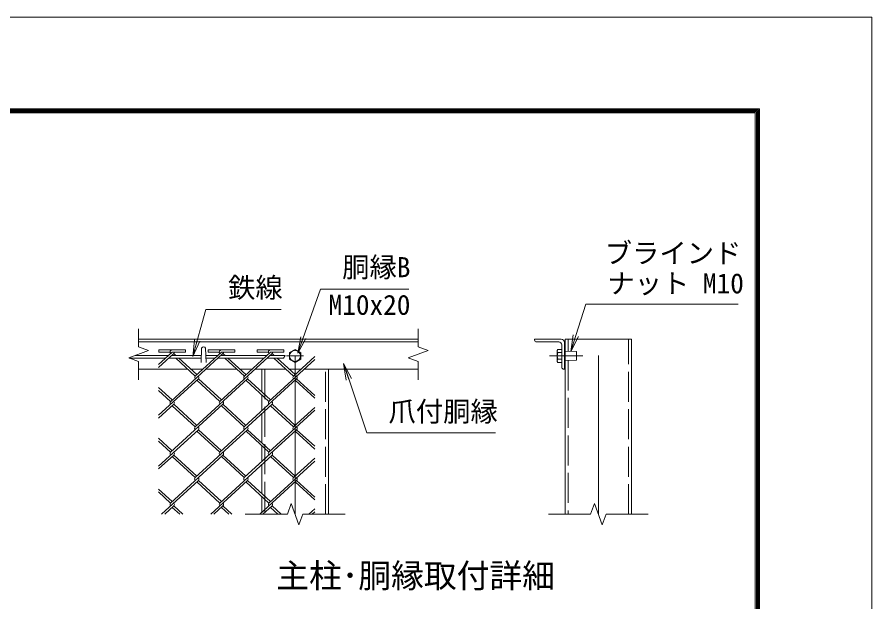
# Model space of a CAD drawing. Units: millimetres at full size; details may follow other scales. Extents: x -10500 to 10500, y -7425 to 7425.
# Drawn here: x 5368 to 10500, y 3915 to 7425 of the extents above; entities that cross this region are included whole.
import ezdxf
from ezdxf.enums import TextEntityAlignment as Align

# ---------------------------------------------------------------- set-up
doc = ezdxf.new("R2010")
doc.units = ezdxf.units.MM
doc.header["$LTSCALE"] = 30
doc.linetypes.add('DASHED', pattern=[7.5, 6, -1.5])
doc.linetypes.add('USER1', pattern=[50.8, 31.75, -6.35, 6.35, -6.35])
for name, color, linetype, lineweight in [('0-0_D-STR1', 1, 'Continuous', 18), ('0-1_0', 7, 'Continuous', 18), ('0-2_D-BMK', 2, 'USER1', 13), ('0-3_D-STR3', 3, 'Continuous', 13), ('0-7_D-STR-DIM', 7, 'Continuous', 13), ('0-9_D-STR-TXT', 7, 'Continuous', 13), ('0-A_D-STR2', 7, 'Continuous', 13), ('0-B_D-TTL-TXT', 7, 'Continuous', 13), ('0-C_D-TTL', 7, 'Continuous', 18)]:
    doc.layers.add(name, color=color, linetype=linetype, lineweight=lineweight)
doc.styles.add('ＭＳ ゴシック', font='')
doc.styles.get('ＭＳ ゴシック').set_extended_font_data('MS Gothic')

# ---------------------------------------------------------------- blocks, each defined once
blk = doc.blocks.new('_Open')
at = {"layer": '0-1_0'}
blk.add_line((-30, 5), (0, 0), dxfattribs=at)
blk.add_lwpolyline([(-30, -5), (0, 0), (-30, 0)], dxfattribs=at)

msp = doc.modelspace()

# ---------------------------------------------------------------- linework, layer by layer
at = {"layer": '0-0_D-STR1'}
for p, q in [((6097.4, 5491.34), (7775.65, 5491.34)), ((6097.4, 5475.34), (7775.65, 5475.34)), ((8474.24, 5491.34), (8474.24, 5487.34)), ((8474.24, 5491.34), (8634.24, 5491.34)), ((8486.24, 5475.34), (8620.24, 5475.34)), ((8638.24, 5457.34), (8638.24, 5323.34)), ((8654.24, 5471.34), (8654.24, 5311.34)), ((9057.44, 4441.34), (9057.44, 5491.34)), ((6475.4, 5438.83), (6472.4, 5352.83)), ((6499.4, 5438.83), (6502.4, 5352.83)), ((6097.4, 5311.34), (6392.87, 5311.34)), ((6411.81, 5311.34), (6481.6, 5311.34)), ((6500.54, 5311.34), (6687.78, 5311.34)), ((6706.73, 5311.34), (6776.51, 5311.34)), ((6794.98, 5311.34), (6982.69, 5311.34)), ((6836.53, 5311.34), (6836.53, 5174.88)), ((7001.64, 5311.34), (7071.42, 5311.34)), ((7089.89, 5311.34), (7775.65, 5311.34)), ((7236.53, 4441.34), (7236.53, 5311.34)), ((8650.24, 5311.34), (8654.24, 5311.34)), ((6836.53, 5157.52), (6836.53, 5061.61)), ((6836.53, 5044.25), (6836.53, 4869.92)), ((6836.53, 4852.56), (6836.53, 4756.65)), ((6836.53, 4739.29), (6836.53, 4565.16)), ((6836.53, 4547.8), (6836.53, 4451.9))]:
    msp.add_line(p, q, dxfattribs=at)
at = {"layer": '0-0_D-STR1', "linetype": 'DASHED'}
for p, q in [((8675.44, 5491.34), (8675.44, 5418.81)), ((9039.44, 4441.34), (9039.44, 5491.34)), ((8675.44, 5363.87), (8675.44, 4441.34)), ((6854.53, 5311.34), (6854.53, 4441.34)), ((7218.53, 4441.34), (7218.53, 5311.34))]:
    msp.add_line(p, q, dxfattribs=at)
at = {"layer": '0-0_D-STR1'}
msp.add_lwpolyline([(9057.44, 5491.34), (8657.44, 5491.34), (8657.44, 4441.34)], dxfattribs=at)
for centre, radius, start, end in [((6487.4, 5433.83), 13, 22.61986, 157.38014), ((8486.24, 5487.34), 12, 180, 270), ((8620.24, 5457.34), 18, 0, 90), ((8634.24, 5471.34), 20, 0, 90), ((8650.24, 5323.34), 12, 180, 270)]:
    msp.add_arc(centre, radius, start, end, dxfattribs=at)
at = {"layer": '0-2_D-BMK'}
for p, q in [((7036.53, 4441.34), (7036.53, 5561.34)), ((8857.44, 4441.34), (8857.44, 5561.34)), ((7087.53, 5391.34), (6985.53, 5391.34)), ((8765.04, 5391.34), (8565.04, 5391.34))]:
    msp.add_line(p, q, dxfattribs=at)
at = {"layer": '0-3_D-STR3'}
for p, q in [((6277.48, 5394.34), (6078.17, 5394.34)), ((6473.85, 5394.34), (6296.43, 5394.34)), ((6572.4, 5394.34), (6500.95, 5394.34)), ((6867.31, 5394.34), (6591.34, 5394.34)), ((6976.97, 5394.34), (6885.78, 5394.34)), ((8610.24, 5424.34), (8613.85, 5430.6)), ((8610.24, 5424.34), (8610.24, 5358.34)), ((8613.85, 5430.6), (8638.24, 5430.6)), ((8613.85, 5410.97), (8638.24, 5410.97)), ((8638.24, 5430.6), (8638.24, 5352.08)), ((8654.24, 5363.34), (8654.24, 5419.34)), ((8725.44, 5365.34), (8725.44, 5417.34)), ((6260.02, 5378.34), (6040.78, 5378.34)), ((6473.29, 5378.34), (6278.97, 5378.34)), ((6554.93, 5378.34), (6501.51, 5378.34)), ((6849.85, 5378.34), (6573.88, 5378.34)), ((6967.73, 5378.34), (6868.32, 5378.34)), ((7036.53, 5352.08), (7002.53, 5371.71)), ((7070.53, 5371.71), (7036.53, 5352.08)), ((8610.24, 5358.34), (8613.85, 5352.08)), ((8613.85, 5371.71), (8638.24, 5371.71)), ((8613.85, 5352.08), (8638.24, 5352.08)), ((8725.44, 5365.34), (8657.44, 5363.34))]:
    msp.add_line(p, q, dxfattribs=at)
for points in [[(7002.53, 5371.71), (7002.53, 5410.97), (7036.53, 5430.6)], [(7036.53, 5430.6), (7070.53, 5410.97), (7070.53, 5371.71)], [(8657.44, 5363.34), (8657.44, 5419.34), (8725.44, 5417.34)]]:
    msp.add_lwpolyline(points, dxfattribs=at)
msp.add_circle((7036.53, 5391.34), 33, dxfattribs=at)
for centre, radius, start, end in [((8628.19, 5420.78), 17.38, 145.61575, 214.38425), ((8675.78, 5391.34), 64.96, 162.41205, 197.58795), ((8655.84, 5419.34), 1.6, 0, 180), ((8628.19, 5361.89), 17.38, 145.61575, 214.38425), ((8655.84, 5363.34), 1.6, 180, 0)]:
    msp.add_arc(centre, radius, start, end, dxfattribs=at)
at = {"layer": '0-7_D-STR-DIM'}
for p, q in [((6097.4, 5554.34), (6097.4, 5444.95)), ((7775.65, 5554.34), (7775.65, 5444.95)), ((6097.4, 5444.95), (6157.31, 5423.14)), ((7775.65, 5444.95), (7835.56, 5423.14)), ((6157.31, 5423.14), (6037.5, 5379.54)), ((6976.97, 5394.34), (6967.73, 5378.34)), ((7835.56, 5423.14), (7715.75, 5379.54)), ((6037.5, 5379.54), (6097.4, 5357.73)), ((6097.4, 5357.73), (6097.4, 5248.34)), ((7715.75, 5379.54), (7775.65, 5357.73)), ((7775.65, 5357.73), (7775.65, 5248.34)), ((7013.44, 4504.77), (6990.35, 4441.34)), ((7059.61, 4377.91), (7013.44, 4504.77)), ((8834.35, 4504.77), (8811.26, 4441.34)), ((8880.52, 4377.91), (8834.35, 4504.77)), ((6736.53, 4441.34), (6990.35, 4441.34)), ((7082.7, 4441.34), (7059.61, 4377.91)), ((7082.7, 4441.34), (7336.53, 4441.34)), ((8557.44, 4441.34), (8811.26, 4441.34)), ((8903.61, 4441.34), (8880.52, 4377.91)), ((8903.61, 4441.34), (9157.44, 4441.34))]:
    msp.add_line(p, q, dxfattribs=at)
at = {"layer": '0-9_D-STR-TXT'}
for points in [[(7719.76, 5792.88), (7188.27, 5792.88), (7053.74, 5408.88)], [(9697.78, 5701.92), (8783.03, 5701.92), (8692.05, 5420.24)], [(6952.26, 5669.23), (6500.07, 5669.23), (6423.49, 5389.16)], [(8240.18, 4930.42), (7467.57, 4930.42), (7328.7, 5343.37)]]:
    msp.add_lwpolyline(points, dxfattribs=at)
at = {"layer": '0-A_D-STR2'}
for p, q in [((6299.25, 5414.49), (6217.4, 5339.48)), ((6308.72, 5405.81), (6217.4, 5322.12)), ((6219.25, 5427.29), (6379.25, 5427.29)), ((6219.25, 5414.49), (6219.25, 5427.29)), ((6219.25, 5414.49), (6286.4, 5414.49)), ((6603.63, 5405.81), (6289.8, 5118.23)), ((6299.25, 5414.49), (6379.25, 5414.49)), ((6302.29, 5394.34), (6299.25, 5397.12)), ((6321.24, 5394.34), (6308.72, 5405.81)), ((6379.25, 5414.49), (6379.25, 5427.29)), ((6594.16, 5414.49), (6437.23, 5270.69)), ((6514.16, 5427.29), (6674.16, 5427.29)), ((6514.16, 5414.49), (6514.16, 5427.29)), ((6514.16, 5414.49), (6581.31, 5414.49)), ((6898.31, 5406.02), (6584.47, 5118.45)), ((6597.2, 5394.34), (6594.16, 5397.12)), ((6616.15, 5394.34), (6603.63, 5405.81)), ((6889.07, 5414.49), (6732.14, 5270.69)), ((6809.07, 5427.29), (6969.07, 5427.29)), ((6809.07, 5414.49), (6809.07, 5427.29)), ((6809.07, 5414.49), (6876.22, 5414.49)), ((6892.11, 5394.34), (6888.84, 5397.34)), ((6889.07, 5414.49), (6969.07, 5414.49)), ((6911.06, 5394.34), (6898.31, 5406.02)), ((6969.07, 5414.49), (6969.07, 5427.29)), ((6437.23, 5270.69), (6319.75, 5378.34)), ((6446.71, 5279.37), (6338.7, 5378.34)), ((6732.14, 5270.69), (6614.66, 5378.34)), ((6741.62, 5279.37), (6633.61, 5378.34)), ((7154.24, 5370.31), (6879.39, 5118.45)), ((7027.05, 5270.69), (6909.57, 5378.34)), ((7036.53, 5279.37), (6928.52, 5378.34)), ((7154.24, 5387.24), (7027.05, 5270.69)), ((6455.97, 5253.56), (6217.4, 5034.96)), ((6750.85, 5253.54), (6437.02, 4965.97)), ((6584.47, 5118.45), (6446.49, 5244.88)), ((6593.95, 5127.13), (6455.97, 5253.56)), ((7045.76, 5253.54), (6731.93, 4965.97)), ((6879.39, 5118.45), (6741.4, 5244.88)), ((6888.86, 5127.13), (6750.88, 5253.56)), ((7154.24, 5136.78), (7036.29, 5244.86)), ((7154.24, 5154.14), (7045.76, 5253.54)), ((6299.04, 5127.13), (6217.4, 5201.93)), ((6289.56, 5118.45), (6217.4, 5184.57)), ((6308.51, 5101.09), (6217.4, 5017.6)), ((6603.42, 5101.09), (6289.56, 4813.49)), ((6437.02, 4965.97), (6299.04, 5092.41)), ((6446.49, 4974.65), (6308.51, 5101.09)), ((6898.33, 5101.09), (6584.47, 4813.49)), ((6731.93, 4965.97), (6593.95, 5092.41)), ((6741.4, 4974.65), (6603.42, 5101.09)), ((7026.84, 4965.97), (6888.86, 5092.41)), ((7036.31, 4974.65), (6898.33, 5101.09)), ((7154.24, 5082.71), (7026.84, 4965.97)), ((7154.24, 5065.35), (6879.39, 4813.49)), ((6455.97, 4948.61), (6217.4, 4730)), ((6750.88, 4948.61), (6437.02, 4661.01)), ((6584.47, 4813.49), (6446.49, 4939.93)), ((6593.95, 4822.17), (6455.97, 4948.61)), ((7045.79, 4948.61), (6731.93, 4661.01)), ((6879.39, 4813.49), (6742.23, 4939.17)), ((6888.86, 4822.17), (6750.88, 4948.61)), ((7154.24, 4831.86), (7036.31, 4939.93)), ((7154.24, 4849.22), (7045.79, 4948.61)), ((6299.04, 4822.17), (6217.4, 4896.97)), ((6289.56, 4813.49), (6217.4, 4879.61)), ((6308.51, 4796.13), (6217.4, 4712.64)), ((6603.42, 4796.13), (6289.56, 4508.53)), ((6437.02, 4661.01), (6299.04, 4787.45)), ((6446.49, 4669.69), (6308.51, 4796.13)), ((6898.33, 4796.13), (6584.47, 4508.53)), ((6731.93, 4661.01), (6593.95, 4787.45)), ((6741.4, 4669.69), (6603.42, 4796.13)), ((7026.84, 4661.01), (6888.86, 4787.45)), ((7036.31, 4669.69), (6898.33, 4796.13)), ((7154.24, 4777.75), (7026.84, 4661.01)), ((7154.24, 4760.39), (6879.39, 4508.53)), ((6455.97, 4643.65), (6235.18, 4441.34)), ((6584.47, 4508.53), (6446.49, 4634.97)), ((6593.95, 4517.21), (6455.97, 4643.65)), ((6750.88, 4643.65), (6530.1, 4441.34)), ((6879.39, 4508.53), (6741.4, 4634.97)), ((6888.86, 4517.21), (6750.88, 4643.65)), ((7045.79, 4643.65), (6825.01, 4441.34)), ((7154.24, 4526.9), (7036.31, 4634.97)), ((7154.24, 4544.27), (7045.79, 4643.65)), ((6299.04, 4517.21), (6217.4, 4592.02)), ((6289.56, 4508.53), (6217.4, 4574.66)), ((6308.51, 4491.17), (6254.13, 4441.34)), ((6343.94, 4441.34), (6299.04, 4482.49)), ((6362.89, 4441.34), (6308.51, 4491.17)), ((6603.42, 4491.17), (6549.04, 4441.34)), ((6638.85, 4441.34), (6593.95, 4482.49)), ((6657.8, 4441.34), (6603.42, 4491.17)), ((6898.33, 4491.17), (6843.95, 4441.34)), ((6933.76, 4441.34), (6888.86, 4482.49)), ((6952.71, 4441.34), (6898.33, 4491.17)), ((7154.24, 4472.79), (7119.92, 4441.34)), ((7154.24, 4455.43), (7138.86, 4441.34))]:
    msp.add_line(p, q, dxfattribs=at)
msp.add_lwpolyline([(6594.16, 5414.49), (6674.16, 5414.49), (6674.16, 5427.29)], dxfattribs=at)
for centre, start, end in [((6299.25, 5414.49), 95, 222.5), ((6299.25, 5414.49), 317.5, 0), ((6594.16, 5414.49), 95, 222.5), ((6594.16, 5414.49), 317.5, 0), ((6889.07, 5414.49), 85, 222.5), ((6889.07, 5414.49), 317.5, 0), ((6446.71, 5262.01), 137.5, 222.5), ((6446.71, 5262.01), 317.5, 42.5), ((6741.62, 5262.01), 137.5, 222.5), ((6741.62, 5262.01), 317.5, 42.5), ((7036.53, 5262.01), 137.5, 222.5), ((7036.53, 5262.01), 317.5, 42.5), ((6299.25, 5109.53), 137.5, 222.5), ((6299.25, 5109.53), 317.5, 42.5), ((6594.16, 5109.53), 137.5, 222.5), ((6594.16, 5109.53), 317.5, 42.5), ((6889.07, 5109.53), 137.5, 222.5), ((6889.07, 5109.53), 317.5, 42.5), ((6446.49, 4957.29), 137.5, 222.5), ((6446.49, 4957.29), 317.5, 42.5), ((6741.4, 4957.29), 137.5, 222.5), ((6741.4, 4957.29), 317.5, 42.5), ((7036.53, 4957.05), 137.5, 222.5), ((7036.53, 4957.05), 317.5, 42.5), ((6299.01, 4804.79), 137.5, 222.5), ((6299.01, 4804.79), 317.5, 42.5), ((6593.92, 4804.79), 137.5, 222.5), ((6593.92, 4804.79), 317.5, 42.5), ((6888.84, 4804.79), 137.5, 222.5), ((6888.84, 4804.79), 317.5, 42.5), ((6446.49, 4652.33), 137.5, 222.5), ((6446.49, 4652.33), 317.5, 42.5), ((6741.4, 4652.33), 137.5, 222.5), ((6741.4, 4652.33), 317.5, 42.5), ((7036.53, 4652.09), 137.5, 222.5), ((7036.53, 4652.09), 317.5, 42.5), ((6299.01, 4499.83), 137.5, 222.5), ((6299.01, 4499.83), 317.5, 42.5), ((6594.18, 4499.63), 137.5, 222.5), ((6594.18, 4499.63), 317.5, 42.5), ((6889.1, 4499.63), 137.5, 222.5), ((6889.1, 4499.63), 317.5, 42.5)]:
    msp.add_arc(centre, 12.85, start, end, dxfattribs=at)
at = {"layer": '0-C_D-TTL', "color": 2}
msp.add_lwpolyline([(-10500, 7425), (10500, 7425), (10500, -7425), (-10500, -7425)], close=True, dxfattribs=at)
at = {"layer": '0-C_D-TTL'}
for points in [[(-9825, 6875), (9825, 6875), (9825, -6875), (-9825, -6875)], [(-9818.75, 6868.75), (9818.75, 6868.75), (9818.75, -6868.75), (-9818.75, -6868.75)], [(-9812.5, 6862.5), (9812.5, 6862.5), (9812.5, -6862.5), (-9812.5, -6862.5)], [(-9806.25, 6856.25), (9806.25, 6856.25), (9806.25, -6856.25), (-9806.25, -6856.25)], [(-9800, 6850), (9800, 6850), (9800, -6850), (-9800, -6850)]]:
    msp.add_lwpolyline(points, close=True, dxfattribs=at)

# ---------------------------------------------------------------- block references
at = {"layer": '0-9_D-STR-TXT', "xscale": 3.333333, "yscale": 3.333333}
for p, rotation in [((7053.08, 5406.99), 250.69402), ((8691.44, 5418.34), 252.0997), ((6422.96, 5387.23), 254.70628), ((7328.06, 5345.26), 108.58745)]:
    msp.add_blockref('_Open', p, dxfattribs=dict(at, rotation=rotation))

# ---------------------------------------------------------------- texts
at = {"layer": '0-9_D-STR-TXT', "style": 'ＭＳ ゴシック'}
for s, p in [('ブラインド', (8895.75, 5912.37)), ('胴縁B', (7319.38, 5827.83)), ('鉄線', (6634.36, 5705.14)), ('ナット M10', (8911.61, 5730.85)), ('M10x20', (7238.16, 5601.86)), ('爪付胴縁', (7597.42, 4961.89))]:
    msp.add_text(s, height=120.3, dxfattribs=at).set_placement(p, align=Align.BOTTOM_LEFT)
at = {"layer": '0-B_D-TTL-TXT', "style": 'ＭＳ ゴシック'}
msp.add_text('主柱･胴縁取付詳細', height=144.3, dxfattribs=at).set_placement((6924.04, 3956.93), align=Align.BOTTOM_LEFT)

doc.saveas('drawing.dxf')
